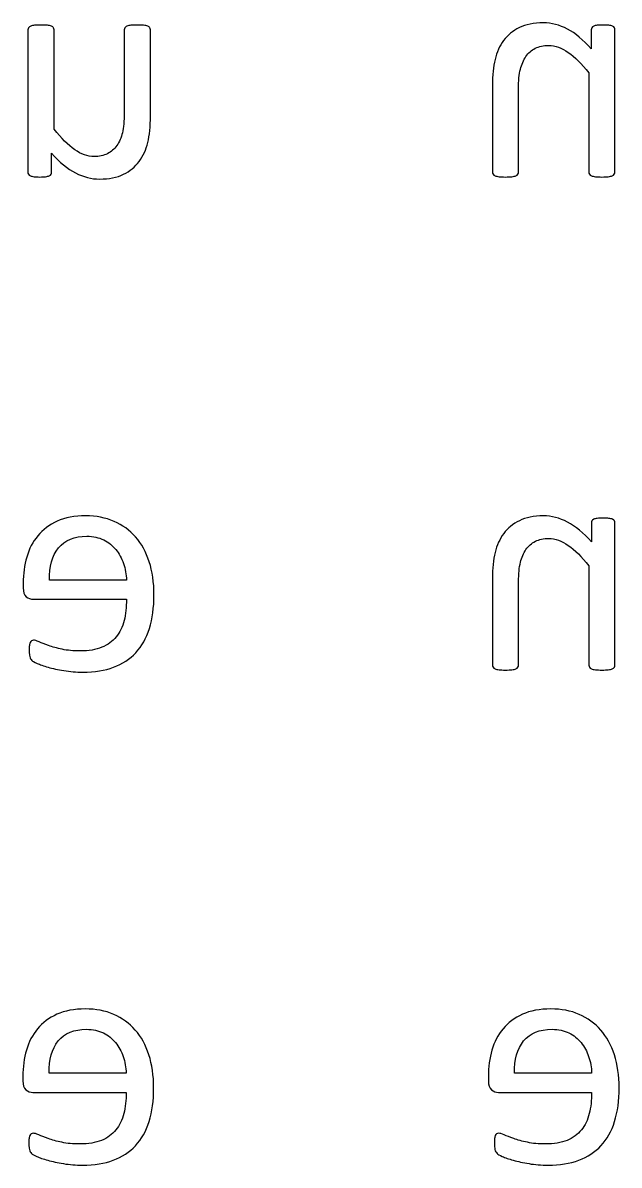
# Model space of a CAD drawing. Extents: x 4 to 604, y -23 to 293.
# Drawn here: x 498.95 to 518.41, y 67.26 to 104.56 of the extents above; entities that cross this region are included whole.
import ezdxf

# ---------------------------------------------------------------- set-up
doc = ezdxf.new("R2010")
doc.units = 0
doc.layers.add('Layer_1', color=7, linetype='CONTINUOUS')

msp = doc.modelspace()

# ---------------------------------------------------------------- linework, layer by layer
at = {"layer": 'Layer_1', "color": 1}
for p, q in [((499.111157, 104.323084), (499.111044, 99.682148)), ((499.966911, 101.079586), (499.966911, 104.323084)), ((502.255988, 104.323084), (502.255988, 101.621029)), ((503.111826, 101.507584), (503.111826, 104.323084)), ((517.502112, 104.323084), (517.502112, 103.709451)), ((518.270377, 99.682148), (518.270377, 104.323084)), ((517.419703, 102.925646), (517.419703, 99.682148)), ((514.274731, 102.513119), (514.274844, 99.682148)), ((515.125462, 99.682148), (515.125462, 102.399675)), ((499.884446, 99.682148), (499.884446, 100.295784)), ((517.503918, 88.227888), (517.503918, 87.614253)), ((518.272183, 83.586953), (518.272183, 88.227888)), ((517.421509, 86.830451), (517.421509, 83.586953)), ((498.959096, 86.263241), (498.958983, 86.108527)), ((502.330692, 86.3612), (499.814765, 86.3612)), ((514.276566, 86.417921), (514.276679, 83.586953)), ((515.127296, 83.586953), (515.127296, 86.304476)), ((499.288929, 85.737252), (502.330692, 85.737252)), ((498.948512, 70.168043), (498.948428, 70.013334)), ((502.320165, 70.266005), (499.804267, 70.266005)), ((514.141692, 70.168043), (514.141607, 70.013334)), ((517.513344, 70.266005), (514.997446, 70.266005)), ((499.278374, 69.642057), (502.320165, 69.642057)), ((514.471581, 69.642057), (517.513344, 69.642057))]:
    msp.add_line(p, q, dxfattribs=at)
for points in [[(499.203895, 104.444264), (499.172964, 104.428799), (499.149765, 104.4116), (499.134299, 104.392697)], [(499.332758, 104.475202), (499.277781, 104.470037), (499.234827, 104.459736), (499.203895, 104.444264)], [(499.538978, 104.482935), (499.456512, 104.482929), (499.387763, 104.480395), (499.332758, 104.475202)], [(499.747794, 104.475202), (499.694539, 104.480366), (499.624914, 104.482935), (499.538978, 104.482935)], [(499.879253, 104.444264), (499.844878, 104.45973), (499.801078, 104.470031), (499.747794, 104.475202)], [(499.948849, 104.392697), (499.936714, 104.411606), (499.913628, 104.42879), (499.879253, 104.444264)], [(502.346186, 104.444264), (502.313561, 104.428799), (502.290362, 104.4116), (502.27659, 104.392697)], [(502.477673, 104.475202), (502.422668, 104.470037), (502.378839, 104.459736), (502.346186, 104.444264)], [(502.683865, 104.482935), (502.601399, 104.482929), (502.53265, 104.480395), (502.477673, 104.475202)], [(502.890084, 104.475202), (502.835136, 104.480366), (502.766386, 104.482935), (502.683865, 104.482935)], [(503.02414, 104.444264), (502.989765, 104.45973), (502.94509, 104.470031), (502.890084, 104.475202)], [(503.093764, 104.392697), (503.081629, 104.411606), (503.058515, 104.42879), (503.02414, 104.444264)], [(515.934819, 104.55513), (515.625503, 104.555124), (515.365153, 104.502699), (515.153769, 104.397856)], [(516.721034, 104.351447), (516.461558, 104.487233), (516.199487, 104.555124), (515.934819, 104.55513)], [(517.579469, 104.444264), (517.552093, 104.428799), (517.532225, 104.4116), (517.520174, 104.392697)], [(517.69549, 104.475202), (517.64565, 104.470037), (517.606986, 104.459736), (517.579469, 104.444264)], [(517.883648, 104.482935), (517.808041, 104.482929), (517.745303, 104.480395), (517.69549, 104.475202)], [(518.074402, 104.475202), (518.026283, 104.480366), (517.962727, 104.482935), (517.883648, 104.482935)], [(518.192992, 104.444264), (518.16206, 104.45973), (518.122521, 104.470031), (518.074402, 104.475202)], [(518.254855, 104.392697), (518.244413, 104.411606), (518.223923, 104.42879), (518.192992, 104.444264)], [(499.134299, 104.392697), (499.118777, 104.373788), (499.111157, 104.350581), (499.111157, 104.323084)], [(499.966911, 104.323084), (499.966911, 104.350572), (499.960985, 104.373788), (499.948849, 104.392697)], [(502.27659, 104.392697), (502.262761, 104.373788), (502.255988, 104.350581), (502.255988, 104.323084)], [(503.111826, 104.323084), (503.111826, 104.350572), (503.1059, 104.373788), (503.093764, 104.392697)], [(515.153769, 104.397856), (514.942384, 104.292999), (514.771386, 104.152912), (514.640802, 103.977593)], [(517.502112, 103.709451), (517.240887, 104.00165), (516.980537, 104.21565), (516.721034, 104.351447)], [(517.520174, 104.392697), (517.508038, 104.373788), (517.502112, 104.350581), (517.502112, 104.323084)], [(518.270377, 104.323084), (518.270377, 104.350572), (518.265297, 104.373788), (518.254855, 104.392697)], [(514.640802, 103.977593), (514.510189, 103.802263), (514.41652, 103.596861), (514.359821, 103.361381)], [(515.367778, 103.456777), (515.446828, 103.573654), (515.549078, 103.663034), (515.674525, 103.72492)], [(515.674525, 103.72492), (515.799973, 103.786794), (515.945205, 103.817734), (516.110164, 103.81774)], [(516.110164, 103.81774), (516.32327, 103.817734), (516.536376, 103.742104), (516.749453, 103.59085)], [(514.359821, 103.361381), (514.303095, 103.125892), (514.27476, 102.843139), (514.274731, 102.513119)], [(515.187325, 103.039091), (515.228558, 103.200664), (515.288728, 103.339889), (515.367778, 103.456777)], [(516.749453, 103.59085), (516.962559, 103.439582), (517.185966, 103.217848), (517.419703, 102.925646)], [(515.125462, 102.399675), (515.125462, 102.664376), (515.146064, 102.877516), (515.187325, 103.039091)], [(502.255988, 101.621029), (502.255988, 101.349447), (502.236232, 101.132011), (502.196693, 100.96872)], [(503.026765, 100.649011), (503.083463, 100.884494), (503.111826, 101.170684), (503.111826, 101.507584)], [(500.639729, 100.414385), (500.428316, 100.565645), (500.204063, 100.787379), (499.966911, 101.079586)], [(502.196693, 100.96872), (502.157153, 100.805427), (502.097012, 100.666198), (502.01624, 100.551034)], [(501.276422, 100.187495), (501.063316, 100.187495), (500.851085, 100.263125), (500.639729, 100.414385)], [(502.01624, 100.551034), (501.935468, 100.435871), (501.833219, 100.346491), (501.709492, 100.282895)], [(502.745784, 100.030221), (502.876397, 100.207262), (502.970038, 100.413524), (503.026765, 100.649011)], [(499.884446, 100.295784), (500.149086, 100.003577), (500.410311, 99.790437), (500.668064, 99.656364)], [(501.709492, 100.282895), (501.585738, 100.219293), (501.44141, 100.187495), (501.276422, 100.187495)], [(502.232817, 99.609959), (502.444173, 99.713088), (502.615172, 99.853175), (502.745784, 100.030221)], [(499.111044, 99.682148), (499.111072, 99.65466), (499.116971, 99.631441), (499.129106, 99.612535)], [(499.129106, 99.612535), (499.141242, 99.593626), (499.162634, 99.577297), (499.193566, 99.563547)], [(499.809629, 99.563547), (499.838839, 99.577291), (499.858594, 99.593629), (499.868924, 99.612535)], [(499.868924, 99.612535), (499.879084, 99.631444), (499.884446, 99.654646), (499.884446, 99.682148)], [(500.668064, 99.656364), (500.925874, 99.522295), (501.187099, 99.455259), (501.451739, 99.455259)], [(501.451739, 99.455259), (501.761083, 99.455259), (502.021433, 99.506826), (502.232817, 99.609959)], [(514.274844, 99.682148), (514.274872, 99.65466), (514.281618, 99.631441), (514.295446, 99.612535)], [(514.295446, 99.612535), (514.309275, 99.593626), (514.331543, 99.577297), (514.362474, 99.563547)], [(515.037832, 99.563547), (515.068792, 99.577291), (515.091116, 99.593629), (515.10486, 99.612535)], [(515.10486, 99.612535), (515.118689, 99.631444), (515.125462, 99.654646), (515.125462, 99.682148)], [(517.419703, 99.682148), (517.419703, 99.65466), (517.426476, 99.631441), (517.440305, 99.612535)], [(517.440305, 99.612535), (517.454134, 99.593626), (517.476373, 99.577297), (517.507305, 99.563547)], [(518.185287, 99.563547), (518.21794, 99.577291), (518.240292, 99.593629), (518.252315, 99.612535)], [(518.252315, 99.612535), (518.26445, 99.631444), (518.270377, 99.654646), (518.270377, 99.682148)], [(499.193566, 99.563547), (499.224498, 99.549803), (499.264855, 99.539474), (499.314696, 99.53261)], [(499.314696, 99.53261), (499.364536, 99.525724), (499.425553, 99.522309), (499.497745, 99.522309)], [(499.497745, 99.522309), (499.576767, 99.522309), (499.641227, 99.525752), (499.691067, 99.53261)], [(499.691067, 99.53261), (499.740908, 99.539496), (499.780447, 99.549797), (499.809629, 99.563547)], [(514.362474, 99.563547), (514.393406, 99.549803), (514.43636, 99.539474), (514.491365, 99.53261)], [(514.491365, 99.53261), (514.546342, 99.525724), (514.615091, 99.522309), (514.697557, 99.522309)], [(514.697557, 99.522309), (514.783493, 99.522309), (514.853964, 99.525752), (514.908969, 99.53261)], [(514.908969, 99.53261), (514.963946, 99.539496), (515.0069, 99.549797), (515.037832, 99.563547)], [(517.507305, 99.563547), (517.538264, 99.549803), (517.581219, 99.539474), (517.636224, 99.53261)], [(517.636224, 99.53261), (517.691229, 99.525724), (517.761643, 99.522309), (517.84758, 99.522309)], [(517.84758, 99.522309), (517.930102, 99.522309), (517.998823, 99.525752), (518.0538, 99.53261)], [(518.0538, 99.53261), (518.108805, 99.539496), (518.152634, 99.549797), (518.185287, 99.563547)], [(501.000663, 88.459949), (500.636371, 88.459943), (500.32618, 88.401503), (500.07012, 88.284624)], [(501.92353, 88.282047), (501.648561, 88.400642), (501.340938, 88.459943), (501.000663, 88.459949)], [(515.936653, 88.459934), (515.62731, 88.459929), (515.36696, 88.407506), (515.155603, 88.30266)], [(516.722868, 88.256249), (516.463365, 88.392035), (516.201293, 88.459929), (515.936653, 88.459934)], [(517.697297, 88.380009), (517.647456, 88.374844), (517.608764, 88.364543), (517.581275, 88.349066)], [(517.885454, 88.387742), (517.809819, 88.387739), (517.747109, 88.385202), (517.697297, 88.380009)], [(518.076208, 88.380009), (518.028089, 88.385146), (517.964505, 88.387742), (517.885454, 88.387742)], [(518.194798, 88.349066), (518.163866, 88.364532), (518.124327, 88.374833), (518.076208, 88.380009)], [(500.07012, 88.284624), (499.814032, 88.167738), (499.603522, 88.010462), (499.438563, 87.812796)], [(502.627251, 87.771544), (502.433054, 87.993274), (502.198499, 88.16344), (501.92353, 88.282047)], [(515.155603, 88.30266), (514.944191, 88.197804), (514.77322, 88.057717), (514.642608, 87.882398)], [(517.503918, 87.614253), (517.242721, 87.906457), (516.982371, 88.120455), (516.722868, 88.256249)], [(517.52198, 88.297504), (517.509845, 88.278595), (517.503918, 88.255385), (517.503918, 88.227888)], [(517.581275, 88.349066), (517.5539, 88.3336), (517.534003, 88.316405), (517.52198, 88.297504)], [(518.256661, 88.297504), (518.246501, 88.316413), (518.22573, 88.333595), (518.194798, 88.349066)], [(518.272183, 88.227888), (518.272183, 88.255377), (518.267103, 88.27859), (518.256661, 88.297504)], [(499.438563, 87.812796), (499.273576, 87.615122), (499.152418, 87.383076), (499.075089, 87.116655)], [(500.111212, 87.413147), (500.319181, 87.667533), (500.627678, 87.794731), (501.036646, 87.794734)], [(501.036646, 87.794734), (501.246309, 87.794731), (501.430205, 87.755194), (501.588306, 87.676133)], [(501.588306, 87.676133), (501.746407, 87.597063), (501.878741, 87.492211), (501.98528, 87.361579)], [(503.073218, 86.961958), (502.970094, 87.279944), (502.821448, 87.549807), (502.627251, 87.771544)], [(514.642608, 87.882398), (514.511996, 87.70707), (514.418326, 87.501663), (514.361656, 87.266185)], [(515.67636, 87.629724), (515.801808, 87.691599), (515.947039, 87.722539), (516.111998, 87.722541)], [(516.111998, 87.722541), (516.325076, 87.722539), (516.53821, 87.646906), (516.751288, 87.495652)], [(499.814765, 86.3612), (499.804605, 86.808102), (499.903298, 87.158752), (500.111212, 87.413147)], [(501.98528, 87.361579), (502.091819, 87.230944), (502.174312, 87.078824), (502.232761, 86.905223)], [(514.361656, 87.266185), (514.304929, 87.030693), (514.276566, 86.747941), (514.276566, 86.417921)], [(515.18916, 86.943896), (515.230392, 87.105465), (515.290534, 87.244694), (515.369584, 87.361579)], [(515.369584, 87.361579), (515.448663, 87.478459), (515.550884, 87.567841), (515.67636, 87.629724)], [(516.751288, 87.495652), (516.964366, 87.344389), (517.187773, 87.122655), (517.421509, 86.830451)], [(499.075089, 87.116655), (498.997732, 86.850229), (498.959096, 86.565758), (498.959096, 86.263241)], [(502.232761, 86.905223), (502.291181, 86.731614), (502.323834, 86.550272), (502.330692, 86.3612)], [(503.227876, 85.88681), (503.227876, 86.285582), (503.176314, 86.643967), (503.073218, 86.961958)], [(515.127296, 86.304476), (515.127296, 86.569181), (515.147899, 86.782321), (515.18916, 86.943896)], [(498.958983, 86.108527), (498.958983, 85.974454), (498.992483, 85.879057), (499.05951, 85.822336)], [(499.05951, 85.822336), (499.126538, 85.765612), (499.20302, 85.737249), (499.288929, 85.737252)], [(503.078383, 84.783296), (503.178036, 85.099565), (503.227876, 85.467405), (503.227876, 85.88681)], [(502.330692, 85.737252), (502.330692, 85.479422), (502.30501, 85.247376), (502.253363, 85.041111)], [(502.253363, 85.041111), (502.201829, 84.834849), (502.115892, 84.657806), (501.995609, 84.509983)], [(502.634984, 83.994338), (502.830902, 84.204037), (502.978702, 84.467026), (503.078383, 84.783296)], [(499.185833, 84.329516), (499.175391, 84.305443), (499.167771, 84.271934), (499.162691, 84.228963)], [(499.229662, 84.383661), (499.210753, 84.371638), (499.196134, 84.353581), (499.185833, 84.329516)], [(499.294065, 84.401695), (499.270076, 84.401692), (499.248571, 84.395683), (499.229662, 84.383661)], [(499.477115, 84.347553), (499.396343, 84.383646), (499.335326, 84.401692), (499.294065, 84.401695)], [(499.786458, 84.22637), (499.660982, 84.271062), (499.557858, 84.311454), (499.477115, 84.347553)], [(501.995609, 84.509983), (501.875298, 84.362161), (501.718919, 84.248716), (501.526415, 84.169649)], [(499.162691, 84.228963), (499.157611, 84.185992), (499.155071, 84.133567), (499.155071, 84.071689)], [(499.155071, 84.071689), (499.155099, 84.026997), (499.157893, 83.988324), (499.160151, 83.955665)], [(499.160151, 83.955665), (499.163538, 83.923003), (499.167771, 83.893782), (499.173133, 83.868001)], [(500.232398, 84.105192), (500.060553, 84.141285), (499.911878, 84.18168), (499.786458, 84.22637)], [(500.820126, 84.051048), (500.600162, 84.051048), (500.404243, 84.069082), (500.232398, 84.105192)], [(501.526415, 84.169649), (501.333968, 84.090578), (501.098538, 84.051048), (500.820126, 84.051048)], [(501.910632, 83.519931), (502.197624, 83.626501), (502.439093, 83.784635), (502.634984, 83.994338)], [(499.173133, 83.868001), (499.178213, 83.842206), (499.186962, 83.819016), (499.198815, 83.798388)], [(499.198815, 83.798388), (499.210951, 83.777758), (499.226191, 83.757996), (499.245241, 83.739088)], [(499.245241, 83.739088), (499.26415, 83.720179), (499.319973, 83.689239), (499.412768, 83.64627)], [(499.412768, 83.64627), (499.505591, 83.603296), (499.625874, 83.561183), (499.773674, 83.519931)], [(514.276679, 83.586953), (514.276679, 83.559464), (514.283452, 83.536249), (514.297281, 83.51734)], [(515.106694, 83.51734), (515.120523, 83.536249), (515.127296, 83.55945), (515.127296, 83.586953)], [(517.421509, 83.586953), (517.421509, 83.559464), (517.428282, 83.536249), (517.442111, 83.51734)], [(518.254121, 83.51734), (518.266257, 83.536249), (518.272183, 83.55945), (518.272183, 83.586953)], [(499.773674, 83.519931), (499.921445, 83.478681), (500.092444, 83.441724), (500.286641, 83.409065)], [(500.286641, 83.409065), (500.480838, 83.376407), (500.687904, 83.360077), (500.907897, 83.360077)], [(500.907897, 83.360077), (501.289376, 83.360077), (501.62364, 83.413361), (501.910632, 83.519931)], [(514.297281, 83.51734), (514.31111, 83.498431), (514.333377, 83.482105), (514.364309, 83.468352)], [(514.364309, 83.468352), (514.395212, 83.454608), (514.438194, 83.444278), (514.493171, 83.437412)], [(514.493171, 83.437412), (514.548176, 83.430526), (514.616926, 83.427111), (514.699391, 83.427111)], [(514.699391, 83.427111), (514.785328, 83.427111), (514.855799, 83.430554), (514.910804, 83.437412)], [(514.910804, 83.437412), (514.965752, 83.444298), (515.008735, 83.454599), (515.039666, 83.468352)], [(515.039666, 83.468352), (515.070598, 83.482096), (515.09295, 83.498431), (515.106694, 83.51734)], [(517.442111, 83.51734), (517.45594, 83.498431), (517.478179, 83.482105), (517.509111, 83.468352)], [(517.509111, 83.468352), (517.540042, 83.454608), (517.583025, 83.444278), (517.63803, 83.437412)], [(517.63803, 83.437412), (517.693007, 83.430526), (517.76345, 83.427111), (517.849386, 83.427111)], [(517.849386, 83.427111), (517.93188, 83.427111), (518.000629, 83.430554), (518.055606, 83.437412)], [(518.055606, 83.437412), (518.110611, 83.444298), (518.15444, 83.454599), (518.187093, 83.468352)], [(518.187093, 83.468352), (518.219746, 83.482096), (518.24207, 83.498431), (518.254121, 83.51734)], [(500.990108, 72.364753), (500.625816, 72.364747), (500.315597, 72.306308), (500.059537, 72.189428)], [(501.912946, 72.186849), (501.638006, 72.305447), (501.330383, 72.364747), (500.990108, 72.364753)], [(516.183316, 72.364753), (515.818995, 72.364747), (515.508776, 72.306308), (515.252716, 72.189428)], [(517.106154, 72.186849), (516.831213, 72.305447), (516.523591, 72.364747), (516.183316, 72.364753)], [(500.059537, 72.189428), (499.803505, 72.07254), (499.592967, 71.915266), (499.42798, 71.717601)], [(502.616668, 71.676348), (502.422499, 71.898076), (502.187916, 72.068245), (501.912946, 72.186849)], [(515.252716, 72.189428), (514.996684, 72.07254), (514.786174, 71.915266), (514.621187, 71.717601)], [(517.809875, 71.676348), (517.615706, 71.898076), (517.381123, 72.068245), (517.106154, 72.186849)], [(499.42798, 71.717601), (499.262993, 71.519927), (499.141863, 71.287881), (499.064506, 71.02146)], [(500.100685, 71.317949), (500.308654, 71.572338), (500.617123, 71.699533), (501.02612, 71.699538)], [(501.02612, 71.699538), (501.235754, 71.699533), (501.419678, 71.659999), (501.577751, 71.580937)], [(503.062663, 70.866763), (502.959539, 71.184748), (502.810893, 71.454609), (502.616668, 71.676348)], [(514.621187, 71.717601), (514.4562, 71.519927), (514.33507, 71.287881), (514.257713, 71.02146)], [(515.293892, 71.317949), (515.501834, 71.572338), (515.810302, 71.699533), (516.219327, 71.699538)], [(516.219327, 71.699538), (516.428962, 71.699533), (516.612858, 71.659999), (516.770959, 71.580937)], [(518.255871, 70.866763), (518.152747, 71.184748), (518.004072, 71.454609), (517.809875, 71.676348)], [(499.804267, 70.266005), (499.794107, 70.712906), (499.892743, 71.063553), (500.100685, 71.317949)], [(501.577751, 71.580937), (501.73588, 71.501864), (501.868186, 71.397013), (501.974753, 71.266384)], [(501.974753, 71.266384), (502.081292, 71.135746), (502.163786, 70.983625), (502.222206, 70.810025)], [(514.997446, 70.266005), (514.987286, 70.712906), (515.085951, 71.063553), (515.293892, 71.317949)], [(516.770959, 71.580937), (516.92906, 71.501864), (517.061394, 71.397013), (517.167932, 71.266384)], [(517.167932, 71.266384), (517.2745, 71.135746), (517.356993, 70.983625), (517.415413, 70.810025)], [(499.064506, 71.02146), (498.987177, 70.755031), (498.948541, 70.470559), (498.948512, 70.168043)], [(503.217293, 69.791612), (503.217293, 70.190386), (503.165759, 70.548769), (503.062663, 70.866763)], [(514.257713, 71.02146), (514.180384, 70.755031), (514.14172, 70.470559), (514.141692, 70.168043)], [(518.4105, 69.791612), (518.4105, 70.190386), (518.358938, 70.548769), (518.255871, 70.866763)], [(502.222206, 70.810025), (502.280654, 70.636416), (502.313307, 70.455077), (502.320165, 70.266005)], [(517.415413, 70.810025), (517.473833, 70.636416), (517.506486, 70.455077), (517.513344, 70.266005)], [(498.948428, 70.013334), (498.948456, 69.879259), (498.981928, 69.783859), (499.048955, 69.727138)], [(503.0678, 68.6881), (503.167481, 69.004373), (503.217293, 69.372207), (503.217293, 69.791612)], [(514.141607, 70.013334), (514.141635, 69.879259), (514.175135, 69.783859), (514.242163, 69.727138)], [(518.261007, 68.6881), (518.36066, 69.004373), (518.4105, 69.372207), (518.4105, 69.791612)], [(499.048955, 69.727138), (499.115983, 69.670414), (499.192465, 69.642054), (499.278374, 69.642057)], [(502.320165, 69.642057), (502.320165, 69.384224), (502.294483, 69.152178), (502.242836, 68.945919)], [(514.242163, 69.727138), (514.309191, 69.670414), (514.385645, 69.642054), (514.471581, 69.642057)], [(517.513344, 69.642057), (517.513344, 69.384224), (517.487662, 69.152178), (517.436044, 68.945919)], [(502.242836, 68.945919), (502.191274, 68.739651), (502.105337, 68.56261), (501.985054, 68.414788)], [(502.6244, 67.899142), (502.820347, 68.108845), (502.968119, 68.371828), (503.0678, 68.6881)], [(517.436044, 68.945919), (517.384482, 68.739651), (517.298545, 68.56261), (517.178234, 68.414788)], [(517.817608, 67.899142), (518.013527, 68.108845), (518.161326, 68.371828), (518.261007, 68.6881)], [(499.219107, 68.288465), (499.200198, 68.276442), (499.185607, 68.258383), (499.175278, 68.234321)], [(499.283538, 68.306499), (499.25955, 68.306499), (499.238016, 68.300488), (499.219107, 68.288465)], [(499.46656, 68.252355), (499.385788, 68.288451), (499.324771, 68.306499), (499.283538, 68.306499)], [(499.775903, 68.131174), (499.650456, 68.175864), (499.547332, 68.216256), (499.46656, 68.252355)], [(501.985054, 68.414788), (501.864743, 68.266963), (501.708392, 68.153518), (501.515888, 68.07445)], [(514.412286, 68.288465), (514.393378, 68.276442), (514.378787, 68.258383), (514.368457, 68.234321)], [(514.476746, 68.306499), (514.452757, 68.306499), (514.431195, 68.300488), (514.412286, 68.288465)], [(514.659739, 68.252355), (514.578995, 68.288451), (514.517979, 68.306499), (514.476746, 68.306499)], [(514.969083, 68.131174), (514.843663, 68.175864), (514.740539, 68.216256), (514.659739, 68.252355)], [(517.178234, 68.414788), (517.05795, 68.266963), (516.901571, 68.153518), (516.709096, 68.07445)], [(499.152136, 68.133768), (499.147056, 68.090794), (499.144516, 68.038368), (499.144516, 67.976491)], [(499.144516, 67.976491), (499.144516, 67.931798), (499.147338, 67.893125), (499.149596, 67.86047)], [(499.175278, 68.234321), (499.165118, 68.210247), (499.157216, 68.176739), (499.152136, 68.133768)], [(500.221843, 68.009994), (500.050026, 68.04609), (499.901351, 68.086484), (499.775903, 68.131174)], [(500.809599, 67.955849), (500.589635, 67.955849), (500.393688, 67.973883), (500.221843, 68.009994)], [(501.515888, 68.07445), (501.323412, 67.995386), (501.087983, 67.955849), (500.809599, 67.955849)], [(501.900077, 67.424735), (502.187069, 67.531305), (502.42851, 67.68944), (502.6244, 67.899142)], [(514.345315, 68.133768), (514.340235, 68.090794), (514.337695, 68.038368), (514.337695, 67.976491)], [(514.337695, 67.976491), (514.337695, 67.931798), (514.340517, 67.893125), (514.342775, 67.86047)], [(514.368457, 68.234321), (514.358297, 68.210247), (514.350395, 68.176739), (514.345315, 68.133768)], [(515.41505, 68.009994), (515.243205, 68.04609), (515.094559, 68.086484), (514.969083, 68.131174)], [(516.002806, 67.955849), (515.782814, 67.955849), (515.586895, 67.973883), (515.41505, 68.009994)], [(516.709096, 68.07445), (516.51662, 67.995386), (516.28119, 67.955849), (516.002806, 67.955849)], [(517.093285, 67.424735), (517.380276, 67.531305), (517.621718, 67.68944), (517.817608, 67.899142)], [(499.149596, 67.86047), (499.152982, 67.827811), (499.157216, 67.798589), (499.162578, 67.772806)], [(499.162578, 67.772806), (499.167658, 67.747011), (499.176407, 67.723818), (499.18826, 67.70319)], [(499.18826, 67.70319), (499.200396, 67.682559), (499.215636, 67.662798), (499.234658, 67.643889)], [(499.234658, 67.643889), (499.253566, 67.62498), (499.30939, 67.594043), (499.402213, 67.551072)], [(499.402213, 67.551072), (499.495008, 67.508101), (499.615291, 67.465988), (499.76309, 67.424735)], [(514.342775, 67.86047), (514.346162, 67.827811), (514.350395, 67.798589), (514.355757, 67.772806)], [(514.355757, 67.772806), (514.360837, 67.747011), (514.369586, 67.723818), (514.38144, 67.70319)], [(514.38144, 67.70319), (514.393575, 67.682559), (514.408815, 67.662798), (514.427837, 67.643889)], [(514.427837, 67.643889), (514.446746, 67.62498), (514.502598, 67.594043), (514.59542, 67.551072)], [(514.59542, 67.551072), (514.688187, 67.508101), (514.808498, 67.465988), (514.95627, 67.424735)], [(499.76309, 67.424735), (499.91089, 67.383483), (500.081889, 67.346526), (500.276086, 67.313867)], [(500.276086, 67.313867), (500.470255, 67.281211), (500.677321, 67.264879), (500.897313, 67.264879)], [(500.897313, 67.264879), (501.278821, 67.264879), (501.613085, 67.318165), (501.900077, 67.424735)], [(514.95627, 67.424735), (515.104098, 67.383483), (515.275068, 67.346526), (515.469293, 67.313867)], [(515.469293, 67.313867), (515.663462, 67.281211), (515.870529, 67.264879), (516.090493, 67.264879)], [(516.090493, 67.264879), (516.472029, 67.264879), (516.806293, 67.318165), (517.093285, 67.424735)]]:
    msp.add_open_spline(points, degree=3, dxfattribs=at)

doc.saveas('drawing.dxf')
